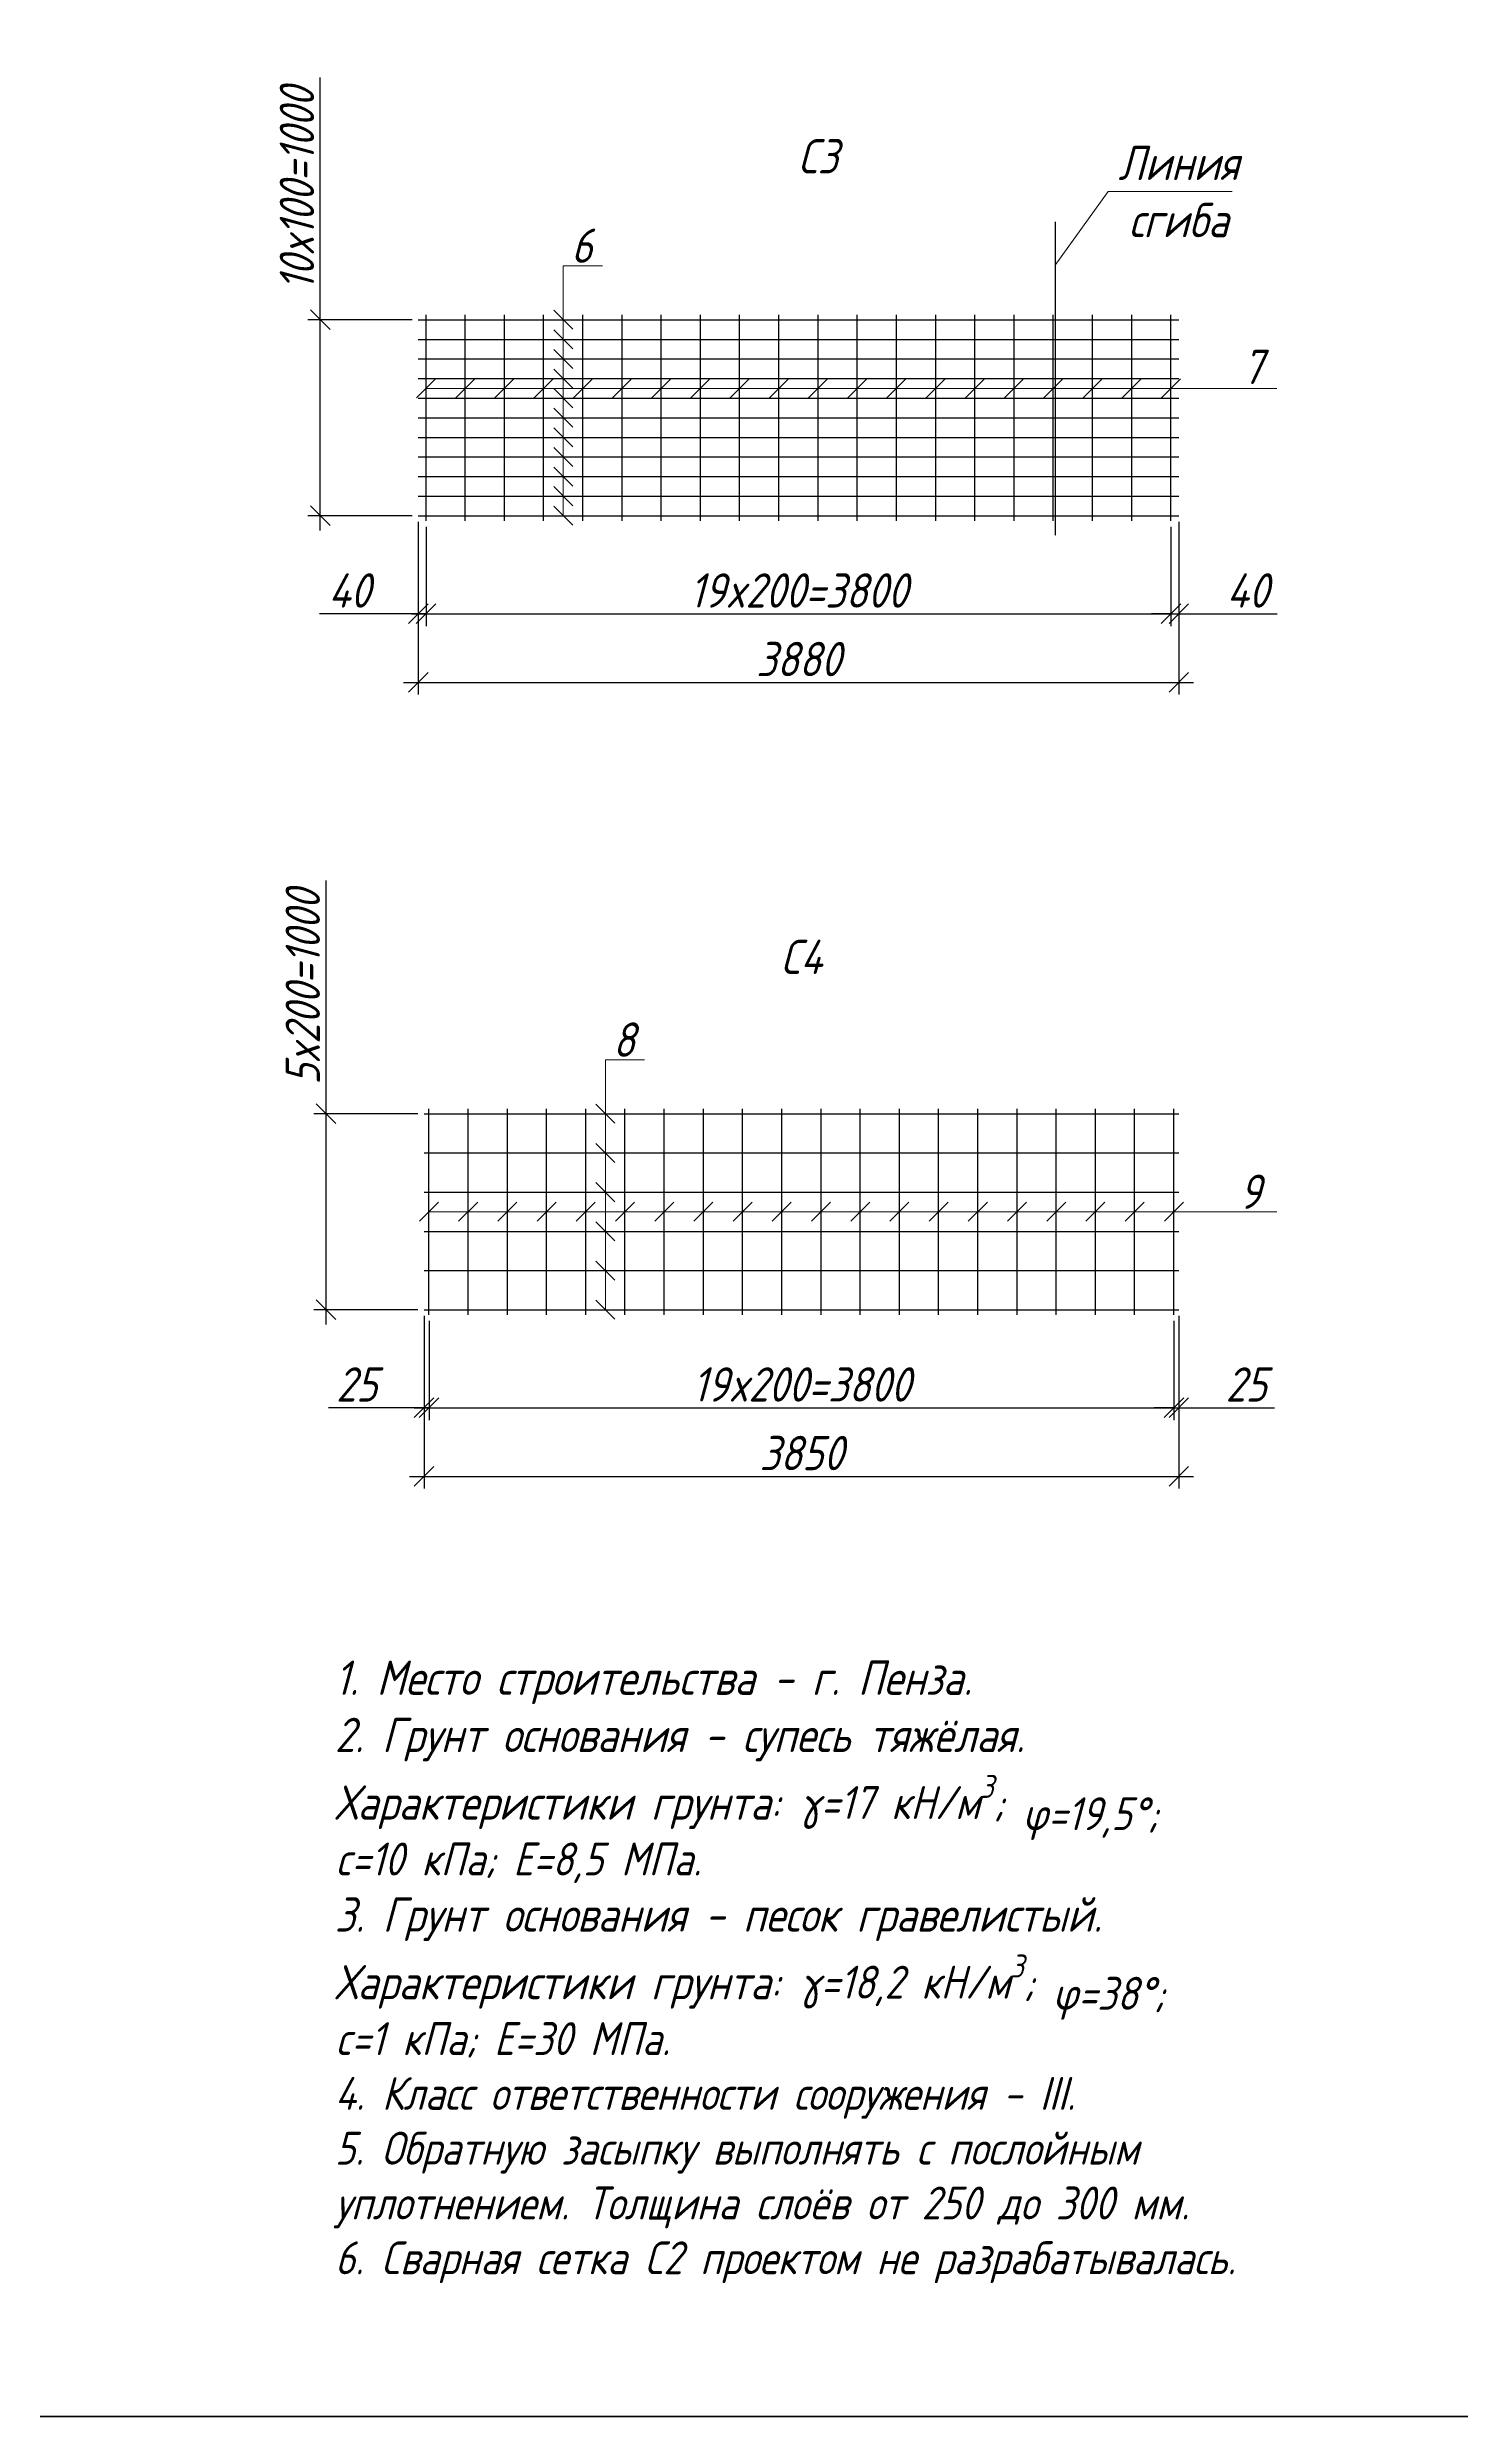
# Model space of a CAD drawing. Header units: millimetres. Extents: x -1004 to 900128, y -352756 to 107728.
# Drawn here: x 25452 to 39871, y 20686 to 44862 of the extents above; entities that cross this region are included whole.
import ezdxf

# ---------------------------------------------------------------- set-up
doc = ezdxf.new("R2010")
doc.units = ezdxf.units.MM
doc.linetypes.add('ACAD_ISO02W100', pattern=[15, 12, -3])
for name, color, linetype, lineweight in [('basic', 95, 'Continuous', 30), ('frame', 173, 'Continuous', 40), ('hatch', 117, 'ACAD_ISO02W100', 25), ('size', 45, 'Continuous', 20), ('text', 13, 'Continuous', 20), ('thin', 153, 'Continuous', 18)]:
    doc.layers.add(name, color=color, linetype=linetype, lineweight=lineweight)
doc.styles.add('Structures', font='isocpeur.ttf', dxfattribs={"width": 0.85, "oblique": 15})
doc.dimstyles.new('structures 3.5 50', dxfattribs={"dimtxt": 3.5, "dimasz": 2, "dimexe": 1.25, "dimexo": 0.625, "dimtad": 1, "dimlfac": 0.5, "dimtxsty": 'Structures', "dimblk": 'OBLIQUE', "dimcen": 2.5, "dimdle": 1.5, "dimadec": 0, "dimazin": 0, "dimtfac": 1, "dimtmove": 0, "dimatfit": 3, "dimfxl": 1, "dimarcsym": 0})

# ---------------------------------------------------------------- blocks, each defined once
blk = doc.blocks.new('_Oblique')
at = {"color": 0, "linetype": 'ByBlock', "lineweight": -2}
blk.add_line((-0.5, -0.5), (0.5, 0.5), dxfattribs=at)
blk = doc.blocks.new('*D127')
at = {"layer": 'Defpoints', "color": 0, "transparency": 16777216}
for p in [(29236, 40082), (29316, 40032), (29236, 39082)]:
    blk.add_point(p, dxfattribs=at)
at = {"layer": 'size', "color": 0, "lineweight": -2, "transparency": 16777216}
for p, q in [((29236, 40020), (29236, 38957)), ((29316, 39970), (29316, 38957)), ((29236, 39082), (28230, 39082)), ((29316, 39082), (29236, 39082)), ((29316, 39082), (29516, 39082))]:
    blk.add_line(p, q, dxfattribs=at)
at = {"layer": 'size', "color": 0, "lineweight": -2, "transparency": 16777216, "xscale": 200, "yscale": 200, "zscale": 200}
blk.add_blockref('_Oblique', (29236, 39082), dxfattribs=at)
at = {"layer": 'size', "color": 0, "lineweight": -2, "transparency": 16777216, "xscale": 200, "yscale": 200, "zscale": 200, "rotation": 180}
blk.add_blockref('_Oblique', (29316, 39082), dxfattribs=at)
at = {"layer": 'size', "color": 0, "transparency": 16777216, "insert": (28533, 39320), "char_height": 350, "attachment_point": 5, "style": 'Structures'}
blk.add_mtext('40', dxfattribs=at)
blk = doc.blocks.new('*D128')
at = {"layer": 'Defpoints', "color": 0, "transparency": 16777216}
for p in [(36916, 40032), (36996, 40082), (36996, 39082)]:
    blk.add_point(p, dxfattribs=at)
at = {"layer": 'size', "color": 0, "lineweight": -2, "transparency": 16777216}
for p, q in [((36916, 39970), (36916, 38957)), ((36996, 40020), (36996, 38957)), ((36916, 39082), (36716, 39082)), ((36916, 39082), (36996, 39082)), ((36996, 39082), (38001, 39082))]:
    blk.add_line(p, q, dxfattribs=at)
at = {"layer": 'size', "color": 0, "lineweight": -2, "transparency": 16777216, "xscale": 200, "yscale": 200, "zscale": 200}
blk.add_blockref('_Oblique', (36916, 39082), dxfattribs=at)
at = {"layer": 'size', "color": 0, "lineweight": -2, "transparency": 16777216, "xscale": 200, "yscale": 200, "zscale": 200, "rotation": 180}
blk.add_blockref('_Oblique', (36996, 39082), dxfattribs=at)
at = {"layer": 'size', "color": 0, "transparency": 16777216, "insert": (37698, 39320), "char_height": 350, "attachment_point": 5, "style": 'Structures'}
blk.add_mtext('40', dxfattribs=at)
blk = doc.blocks.new('*D129')
at = {"layer": 'Defpoints', "color": 0, "transparency": 16777216}
for p in [(29316, 40032), (36916, 40032), (36916, 39082)]:
    blk.add_point(p, dxfattribs=at)
at = {"layer": 'size', "color": 0, "lineweight": -2, "transparency": 16777216}
for p, q in [((29316, 39970), (29316, 38957)), ((36916, 39970), (36916, 38957)), ((29166, 39082), (37066, 39082))]:
    blk.add_line(p, q, dxfattribs=at)
at = {"layer": 'size', "color": 0, "lineweight": -2, "transparency": 16777216, "xscale": 200, "yscale": 200, "zscale": 200, "rotation": 180}
blk.add_blockref('_Oblique', (29316, 39082), dxfattribs=at)
at = {"layer": 'size', "color": 0, "lineweight": -2, "transparency": 16777216, "xscale": 200, "yscale": 200, "zscale": 200}
blk.add_blockref('_Oblique', (36916, 39082), dxfattribs=at)
at = {"layer": 'size', "color": 0, "transparency": 16777216, "insert": (33116, 39320), "char_height": 350, "attachment_point": 5, "style": 'Structures'}
blk.add_mtext('19x200=3800', dxfattribs=at)
blk = doc.blocks.new('*D130')
at = {"layer": 'Defpoints', "color": 0, "transparency": 16777216}
for p in [(29236, 40082), (36996, 40082), (36996, 38382)]:
    blk.add_point(p, dxfattribs=at)
at = {"layer": 'size', "color": 0, "lineweight": -2, "transparency": 16777216}
for p, q in [((29236, 40020), (29236, 38257)), ((36996, 40020), (36996, 38257)), ((29086, 38382), (37146, 38382))]:
    blk.add_line(p, q, dxfattribs=at)
at = {"layer": 'size', "color": 0, "lineweight": -2, "transparency": 16777216, "xscale": 200, "yscale": 200, "zscale": 200, "rotation": 180}
blk.add_blockref('_Oblique', (29236, 38382), dxfattribs=at)
at = {"layer": 'size', "color": 0, "lineweight": -2, "transparency": 16777216, "xscale": 200, "yscale": 200, "zscale": 200}
blk.add_blockref('_Oblique', (36996, 38382), dxfattribs=at)
at = {"layer": 'size', "color": 0, "transparency": 16777216, "insert": (33116, 38620), "char_height": 350, "attachment_point": 5, "style": 'Structures'}
blk.add_mtext('3880', dxfattribs=at)
blk = doc.blocks.new('*D131')
at = {"layer": 'Defpoints', "color": 0, "transparency": 16777216}
for p in [(28236, 42082), (29236, 42082), (29236, 40082)]:
    blk.add_point(p, dxfattribs=at)
at = {"layer": 'size', "color": 0, "lineweight": -2, "transparency": 16777216}
for p, q in [((28236, 42082), (28236, 44554)), ((29173, 42082), (28111, 42082)), ((28236, 39932), (28236, 42082)), ((29173, 40082), (28111, 40082))]:
    blk.add_line(p, q, dxfattribs=at)
at = {"layer": 'size', "color": 0, "lineweight": -2, "transparency": 16777216, "xscale": 200, "yscale": 200, "zscale": 200}
for p, rotation in [((28236, 42082), 90), ((28236, 40082), 270)]:
    blk.add_blockref('_Oblique', p, dxfattribs=dict(at, rotation=rotation))
at = {"layer": 'size', "color": 0, "transparency": 16777216, "insert": (27998, 43418), "char_height": 350, "attachment_point": 5, "rotation": 90, "style": 'Structures'}
blk.add_mtext('10x100=1000', dxfattribs=at)
blk = doc.blocks.new('*U132')
at = {"layer": 'thin'}
blk.add_line((-97, -97), (97, 97), dxfattribs=at)
blk = doc.blocks.new('*U133')
at = {"layer": 'thin', "color": 0, "linetype": 'ByBlock', "lineweight": -2, "transparency": 16777216}
for p in [(0, 0), (400, 0), (800, 0), (1200, 0), (1600, 0), (2000, 0), (2400, 0), (2800, 0), (3200, 0), (3600, 0), (4000, 0), (4400, 0), (4800, 0), (5200, 0), (5600, 0), (6000, 0), (6400, 0), (6800, 0), (7200, 0), (7600, 0)]:
    blk.add_blockref('*U132', p, dxfattribs=at)
blk = doc.blocks.new('*D135')
at = {"layer": 'Defpoints', "color": 0, "transparency": 16777216}
for p in [(28296, 33980), (29296, 33980), (29296, 31980)]:
    blk.add_point(p, dxfattribs=at)
at = {"layer": 'size', "color": 0, "lineweight": -2, "transparency": 16777216}
for p, q in [((28296, 33980), (28296, 36362)), ((29233, 33980), (28171, 33980)), ((28296, 31830), (28296, 33980)), ((29233, 31980), (28171, 31980))]:
    blk.add_line(p, q, dxfattribs=at)
at = {"layer": 'size', "color": 0, "lineweight": -2, "transparency": 16777216, "xscale": 200, "yscale": 200, "zscale": 200}
for p, rotation in [((28296, 33980), 90), ((28296, 31980), 270)]:
    blk.add_blockref('_Oblique', p, dxfattribs=dict(at, rotation=rotation))
at = {"layer": 'size', "color": 0, "transparency": 16777216, "insert": (28058, 35271), "char_height": 350, "attachment_point": 5, "rotation": 90, "style": 'Structures'}
blk.add_mtext('5x200=1000', dxfattribs=at)
blk = doc.blocks.new('*D136')
at = {"layer": 'Defpoints', "color": 0, "transparency": 16777216}
for p in [(29296, 31980), (29346, 31930), (29296, 30980)]:
    blk.add_point(p, dxfattribs=at)
at = {"layer": 'size', "color": 0, "lineweight": -2, "transparency": 16777216}
for p, q in [((29296, 31918), (29296, 30855)), ((29346, 31868), (29346, 30855)), ((29296, 30980), (28320, 30980)), ((29346, 30980), (29296, 30980)), ((29346, 30980), (29546, 30980))]:
    blk.add_line(p, q, dxfattribs=at)
at = {"layer": 'size', "color": 0, "lineweight": -2, "transparency": 16777216, "xscale": 200, "yscale": 200, "zscale": 200}
blk.add_blockref('_Oblique', (29296, 30980), dxfattribs=at)
at = {"layer": 'size', "color": 0, "lineweight": -2, "transparency": 16777216, "xscale": 200, "yscale": 200, "zscale": 200, "rotation": 180}
blk.add_blockref('_Oblique', (29346, 30980), dxfattribs=at)
at = {"layer": 'size', "color": 0, "transparency": 16777216, "insert": (28608, 31218), "char_height": 350, "attachment_point": 5, "style": 'Structures'}
blk.add_mtext('25', dxfattribs=at)
blk = doc.blocks.new('*D137')
at = {"layer": 'Defpoints', "color": 0, "transparency": 16777216}
for p in [(29346, 31930), (36946, 31930), (36946, 30980)]:
    blk.add_point(p, dxfattribs=at)
at = {"layer": 'size', "color": 0, "lineweight": -2, "transparency": 16777216}
for p, q in [((29346, 31868), (29346, 30855)), ((36946, 31868), (36946, 30855)), ((29196, 30980), (37096, 30980))]:
    blk.add_line(p, q, dxfattribs=at)
at = {"layer": 'size', "color": 0, "lineweight": -2, "transparency": 16777216, "xscale": 200, "yscale": 200, "zscale": 200, "rotation": 180}
blk.add_blockref('_Oblique', (29346, 30980), dxfattribs=at)
at = {"layer": 'size', "color": 0, "lineweight": -2, "transparency": 16777216, "xscale": 200, "yscale": 200, "zscale": 200}
blk.add_blockref('_Oblique', (36946, 30980), dxfattribs=at)
at = {"layer": 'size', "color": 0, "transparency": 16777216, "insert": (33146, 31218), "char_height": 350, "attachment_point": 5, "style": 'Structures'}
blk.add_mtext('19x200=3800', dxfattribs=at)
blk = doc.blocks.new('*D138')
at = {"layer": 'Defpoints', "color": 0, "transparency": 16777216}
for p in [(36946, 31930), (36996, 31980), (36996, 30980)]:
    blk.add_point(p, dxfattribs=at)
at = {"layer": 'size', "color": 0, "lineweight": -2, "transparency": 16777216}
for p, q in [((36996, 31918), (36996, 30855)), ((36946, 31868), (36946, 30855)), ((36946, 30980), (36746, 30980)), ((36946, 30980), (36996, 30980)), ((36996, 30980), (37971, 30980))]:
    blk.add_line(p, q, dxfattribs=at)
at = {"layer": 'size', "color": 0, "lineweight": -2, "transparency": 16777216, "xscale": 200, "yscale": 200, "zscale": 200}
blk.add_blockref('_Oblique', (36946, 30980), dxfattribs=at)
at = {"layer": 'size', "color": 0, "lineweight": -2, "transparency": 16777216, "xscale": 200, "yscale": 200, "zscale": 200, "rotation": 180}
blk.add_blockref('_Oblique', (36996, 30980), dxfattribs=at)
at = {"layer": 'size', "color": 0, "transparency": 16777216, "insert": (37683, 31218), "char_height": 350, "attachment_point": 5, "style": 'Structures'}
blk.add_mtext('25', dxfattribs=at)
blk = doc.blocks.new('*D139')
at = {"layer": 'Defpoints', "color": 0, "transparency": 16777216}
for p in [(29296, 31980), (36996, 31980), (36996, 30280)]:
    blk.add_point(p, dxfattribs=at)
at = {"layer": 'size', "color": 0, "lineweight": -2, "transparency": 16777216}
for p, q in [((29296, 31918), (29296, 30155)), ((36996, 31918), (36996, 30155)), ((29146, 30280), (37146, 30280))]:
    blk.add_line(p, q, dxfattribs=at)
at = {"layer": 'size', "color": 0, "lineweight": -2, "transparency": 16777216, "xscale": 200, "yscale": 200, "zscale": 200, "rotation": 180}
blk.add_blockref('_Oblique', (29296, 30280), dxfattribs=at)
at = {"layer": 'size', "color": 0, "lineweight": -2, "transparency": 16777216, "xscale": 200, "yscale": 200, "zscale": 200}
blk.add_blockref('_Oblique', (36996, 30280), dxfattribs=at)
at = {"layer": 'size', "color": 0, "transparency": 16777216, "insert": (33146, 30518), "char_height": 350, "attachment_point": 5, "style": 'Structures'}
blk.add_mtext('3850', dxfattribs=at)
blk = doc.blocks.new('*U140')
at = {"layer": 'thin'}
blk.add_line((-97, -97), (97, 97), dxfattribs=at)
blk = doc.blocks.new('*U141')
at = {"layer": 'thin', "color": 0, "linetype": 'ByBlock', "lineweight": -2, "transparency": 16777216}
for p in [(0, 0), (400, 0), (800, 0), (1200, 0), (1600, 0), (2000, 0), (2400, 0), (2800, 0), (3200, 0), (3600, 0), (4000, 0), (4400, 0), (4800, 0), (5200, 0), (5600, 0), (6000, 0), (6400, 0), (6800, 0), (7200, 0), (7600, 0)]:
    blk.add_blockref('*U140', p, dxfattribs=at)

msp = doc.modelspace()

# ---------------------------------------------------------------- linework, layer by layer
at = {"layer": 'basic'}
for p, q in [((29235.555, 42082.085), (36995.555, 42082.085)), ((29315.555, 40032.085), (29315.555, 42132.085)), ((29715.555, 40032.085), (29715.555, 42132.085)), ((30115.555, 40032.085), (30115.555, 42132.085)), ((30515.555, 40032.085), (30515.555, 42132.085)), ((30915.555, 40032.085), (30915.555, 42132.085)), ((31315.555, 40032.085), (31315.555, 42132.085)), ((31715.555, 40032.085), (31715.555, 42132.085)), ((32115.555, 40032.085), (32115.555, 42132.085)), ((32515.555, 40032.085), (32515.555, 42132.085)), ((32915.555, 40032.085), (32915.555, 42132.085)), ((33315.555, 40032.085), (33315.555, 42132.085)), ((33715.555, 40032.085), (33715.555, 42132.085)), ((34115.555, 40032.085), (34115.555, 42132.085)), ((34515.555, 40032.085), (34515.555, 42132.085)), ((34915.555, 40032.085), (34915.555, 42132.085)), ((35315.555, 40032.085), (35315.555, 42132.085)), ((35715.555, 40032.085), (35715.555, 42132.085)), ((36115.555, 40032.085), (36115.555, 42132.085)), ((36515.555, 40032.085), (36515.555, 42132.085)), ((36915.555, 40032.085), (36915.555, 42132.085)), ((29235.555, 41882.085), (36995.555, 41882.085)), ((29235.555, 41682.085), (36995.555, 41682.085)), ((29235.555, 41482.085), (36995.555, 41482.085)), ((29235.555, 41282.085), (36995.555, 41282.085)), ((29235.555, 41082.085), (36995.555, 41082.085)), ((29235.555, 40882.085), (36995.555, 40882.085)), ((29235.555, 40682.085), (36995.555, 40682.085)), ((29235.555, 40482.085), (36995.555, 40482.085)), ((29235.555, 40282.085), (36995.555, 40282.085)), ((29235.555, 40082.085), (36995.555, 40082.085)), ((29295.555, 33980), (36995.555, 33980)), ((29345.555, 31930), (29345.555, 34030)), ((29745.555, 31930), (29745.555, 34030)), ((30145.555, 31930), (30145.555, 34030)), ((30545.555, 31930), (30545.555, 34030)), ((30945.555, 31930), (30945.555, 34030)), ((31345.555, 31930), (31345.555, 34030)), ((31745.555, 31930), (31745.555, 34030)), ((32145.555, 31930), (32145.555, 34030)), ((32545.555, 31930), (32545.555, 34030)), ((32945.555, 31930), (32945.555, 34030)), ((33345.555, 31930), (33345.555, 34030)), ((33745.555, 31930), (33745.555, 34030)), ((34145.555, 31930), (34145.555, 34030)), ((34545.555, 31930), (34545.555, 34030)), ((34945.555, 31930), (34945.555, 34030)), ((35345.555, 31930), (35345.555, 34030)), ((35745.555, 31930), (35745.555, 34030)), ((36145.555, 31930), (36145.555, 34030)), ((36545.555, 31930), (36545.555, 34030)), ((36945.555, 31930), (36945.555, 34030)), ((29295.555, 33580), (36995.555, 33580)), ((29295.555, 33180), (36995.555, 33180)), ((29295.555, 32780), (36995.555, 32780)), ((29295.555, 32380), (36995.555, 32380)), ((29295.555, 31980), (36995.555, 31980))]:
    msp.add_line(p, q, dxfattribs=at)
at = {"layer": 'frame'}
msp.add_line((60732.118, 20685.653), (3832.118, 20685.653), dxfattribs=at)
at = {"layer": 'hatch', "ltscale": 0.3}
msp.add_line((35735.555, 43082.085), (35735.555, 39882.085), dxfattribs=at)
at = {"layer": 'thin'}
for p, q in [((35735.555, 42639.679), (36275.346, 43391.528)), ((36275.346, 43391.528), (37539.83, 43391.528)), ((30715.555, 40082.085), (30715.555, 42632.085)), ((31115.555, 42632.085), (30715.555, 42632.085)), ((30812.782, 41984.858), (30618.328, 42179.312)), ((30812.782, 41784.858), (30618.328, 41979.312)), ((30812.782, 41584.858), (30618.328, 41779.312)), ((29315.555, 41382.085), (37995.555, 41382.085)), ((30812.782, 41384.858), (30618.328, 41579.312)), ((30812.782, 41184.858), (30618.328, 41379.312)), ((30812.782, 40984.858), (30618.328, 41179.312)), ((30812.782, 40784.858), (30618.328, 40979.312)), ((30812.782, 40584.858), (30618.328, 40779.312)), ((30812.782, 40384.858), (30618.328, 40579.312)), ((30812.782, 40184.858), (30618.328, 40379.312)), ((30812.782, 39984.858), (30618.328, 40179.312)), ((31145.555, 31980), (31145.555, 34530)), ((31545.555, 34530), (31145.555, 34530)), ((31242.782, 33882.773), (31048.328, 34077.227)), ((31242.782, 33482.773), (31048.328, 33677.227)), ((31242.782, 33082.773), (31048.328, 33277.227)), ((29345.555, 32980), (37995.555, 32980)), ((31242.782, 32682.773), (31048.328, 32877.227)), ((31242.782, 32282.773), (31048.328, 32477.227)), ((31242.782, 31882.773), (31048.328, 32077.227))]:
    msp.add_line(p, q, dxfattribs=at)

# ---------------------------------------------------------------- block references
for name, p in [('*U133', (29315.555, 41382.085)), ('*U141', (29345.555, 32980))]:
    msp.add_blockref(name, p, dxfattribs=at)

# ---------------------------------------------------------------- texts
at = {"layer": 'text', "char_height": 350, "style": 'Structures'}
for s, insert, width, attachment_point in [('С3', (33315.555, 43750.582), 793.67855, 5), ('Линия \\Pсгиба', (36994.196, 43391.528), 1343.47738, 5), ('6', (30904.08, 42838.799), 350, 5), ('7', (37748.095, 41601.12), 793.67855, 5), ('С4', (33145.555, 35581.567), 793.67855, 5), ('8', (31334.08, 34736.713), 350, 5), ('9', (37721.917, 33184.733), 793.67855, 5), ('\\A1;1. Место строительства - г. Пенза.\\P2. Грунт основания - супесь тяжёлая.\\PХарактеристики грунта: {\\H0.95833x;γ=17 кН/м\\H0.7x;\\S3^ ;\\H1.42857x;; \\A0;φ=19,5%%D; \\Pc=10 кПа; E=8,5 МПа.\\P}3. Грунт основания - песок гравелистый.\\PХарактеристики грунта: {\\H0.95833x;γ=18,2 кН/м\\H0.7x;\\S3^ ;\\H1.42857x;; \\A0;φ=38%%D; \\Pc=1 кПа; E=30 МПа.\\P4. Класс ответственности сооружения - III.\\P5. Обратную засыпку выполнять с послойным уплотнением. Толщина слоёв от 250 до 300 мм.\\P6. Сварная сетка С2 проектом не разрабатывалась.}', (28385.761, 25223.963), 9428.09713, 4)]:
    msp.add_mtext(s, dxfattribs=dict(at, insert=insert, width=width, attachment_point=attachment_point))

# ---------------------------------------------------------------- dimensions: what is measured, and where the dimension line sits
at = {"layer": 'size'}
for base, p1, p2, text, picture, middle in [((28235.555, 42082.085), (29235.555, 40082.085), (29235.555, 42082.085), '10x100=<>', '*D131', (27998.055, 43417.851)), ((28295.555, 33980), (29295.555, 31980), (29295.555, 33980), '5x200=<>', '*D135', (28058.055, 35271.141))]:
    dim = msp.add_linear_dim(base=base, p1=p1, p2=p2, angle=90, text=text, dimstyle='structures 3.5 50', dxfattribs=at)
    dim.commit()
    dim.dimension.update_dxf_attribs({"geometry": picture, "text_midpoint": middle})
for base, p1, p2, picture, middle in [((29235.555, 39082.085), (29315.555, 40032.085), (29235.555, 40082.085), '*D127', (28532.789, 39319.585)), ((36995.555, 38382.085), (29235.555, 40082.085), (36995.555, 40082.085), '*D130', (33115.555, 38619.585)), ((36995.555, 39082.085), (36915.555, 40032.085), (36995.555, 40082.085), '*D128', (37698.321, 39319.585)), ((29295.555, 30980), (29345.555, 31930), (29295.555, 31980), '*D136', (28607.664, 31217.5)), ((36995.555, 30280), (29295.555, 31980), (36995.555, 31980), '*D139', (33145.555, 30517.5)), ((36995.555, 30980), (36945.555, 31930), (36995.555, 31980), '*D138', (37683.446, 31217.5))]:
    dim = msp.add_linear_dim(base=base, p1=p1, p2=p2, dimstyle='structures 3.5 50', dxfattribs=at)
    dim.commit()
    dim.dimension.update_dxf_attribs({"geometry": picture, "text_midpoint": middle})
for base, p1, p2, picture, middle in [((36915.555, 39082.085), (29315.555, 40032.085), (36915.555, 40032.085), '*D129', (33115.555, 39319.585)), ((36945.555, 30980), (29345.555, 31930), (36945.555, 31930), '*D137', (33145.555, 31217.5))]:
    dim = msp.add_linear_dim(base=base, p1=p1, p2=p2, text='19x200=<>', dimstyle='structures 3.5 50', dxfattribs=at)
    dim.commit()
    dim.dimension.update_dxf_attribs({"geometry": picture, "text_midpoint": middle})

doc.saveas('drawing.dxf')
